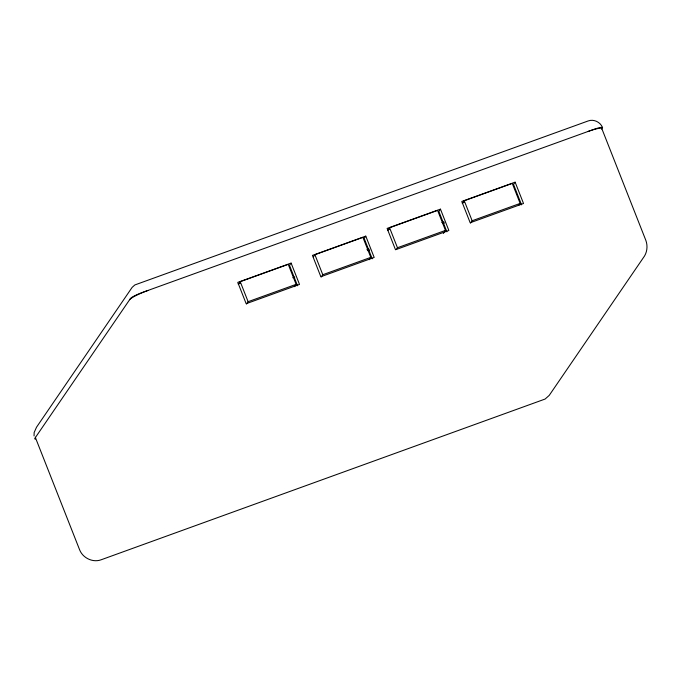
<?xml version="1.0" encoding="UTF-8"?>
<svg xmlns="http://www.w3.org/2000/svg" width="681" height="681" viewBox="0 0 681 681"><rect width="100%" height="100%" fill="white"/><g stroke="black" fill="none" stroke-linecap="round" stroke-linejoin="round"><path stroke-width="1.02" d="M34.05 435.942L34.152 432.529L36.519 427.217L132.14 287.373L134.864 284.939L588.171 120.946C593.687 118.843 600.404 122.078 602.532 127.526M238.656 284.02L240.24 281.696L288.242 264.356L296.116 284.352L294.532 286.675M246.531 304.015L248.114 301.692L296.116 284.352M291.11 263.104L237.771 282.368L246.173 303.7L299.512 284.428L291.11 263.104L289.519 265.42L297.537 285.782M313.328 257.043L314.911 254.72L362.913 237.38L370.796 257.375L369.204 259.691M321.202 277.039L322.785 274.715L370.796 257.375M365.782 236.128L312.443 255.392L320.845 276.724L374.184 257.452L365.782 236.128L364.199 238.444L372.218 258.806M388 230.067L389.583 227.743L437.594 210.403L445.468 230.399L443.348 233.489M396.402 249.289L397.466 247.739L445.468 230.399M440.454 209.144L387.114 228.416L395.516 249.748L448.856 230.476L440.454 209.144L438.87 211.468L446.889 231.829M462.671 203.083L464.263 200.767L512.265 183.419L520.139 203.415L519.084 204.964M470.545 223.079L472.137 220.763L520.139 203.415M515.125 182.167L461.795 201.44L470.188 222.764L523.527 203.5L515.125 182.167L513.542 184.491L521.561 204.845M238.163 283.977L240.138 283.262M387.506 230.025L389.481 229.31M462.178 203.049L464.153 202.334M366.914 249.672L368.906 248.948M441.858 222.593L443.859 221.878M292.779 277.763L294.779 277.048M367.723 250.693L369.715 249.97M442.659 223.615L444.659 222.891M601.757 128.454L645.869 240.427C647.98 246.233 647.12 252.991 643.256 257.869L549.218 395.397L545.123 399.04L101.188 559.765C92.914 562.915 82.835 558.062 79.651 549.89L35.54 437.926A17.365 2.418 -21.5 0 1 35.616 437.219M464.263 200.767L472.137 220.763M389.583 227.743L397.466 247.739M314.911 254.72L322.785 274.715M240.24 281.696L248.114 301.692M602.481 127.994A11.577 1.609 -21.5 0 0 593.398 129.526L142.695 292.353A11.577 1.609 -21.5 0 0 130.437 298.533L34.816 438.377A11.577 1.609 -21.5 0 0 35.455 439.024M588.069 131.459A17.365 2.418 -21.5 0 1 601.689 129.152M129.645 299.691A17.365 2.418 -21.5 0 1 148.032 290.429"/></g></svg>
